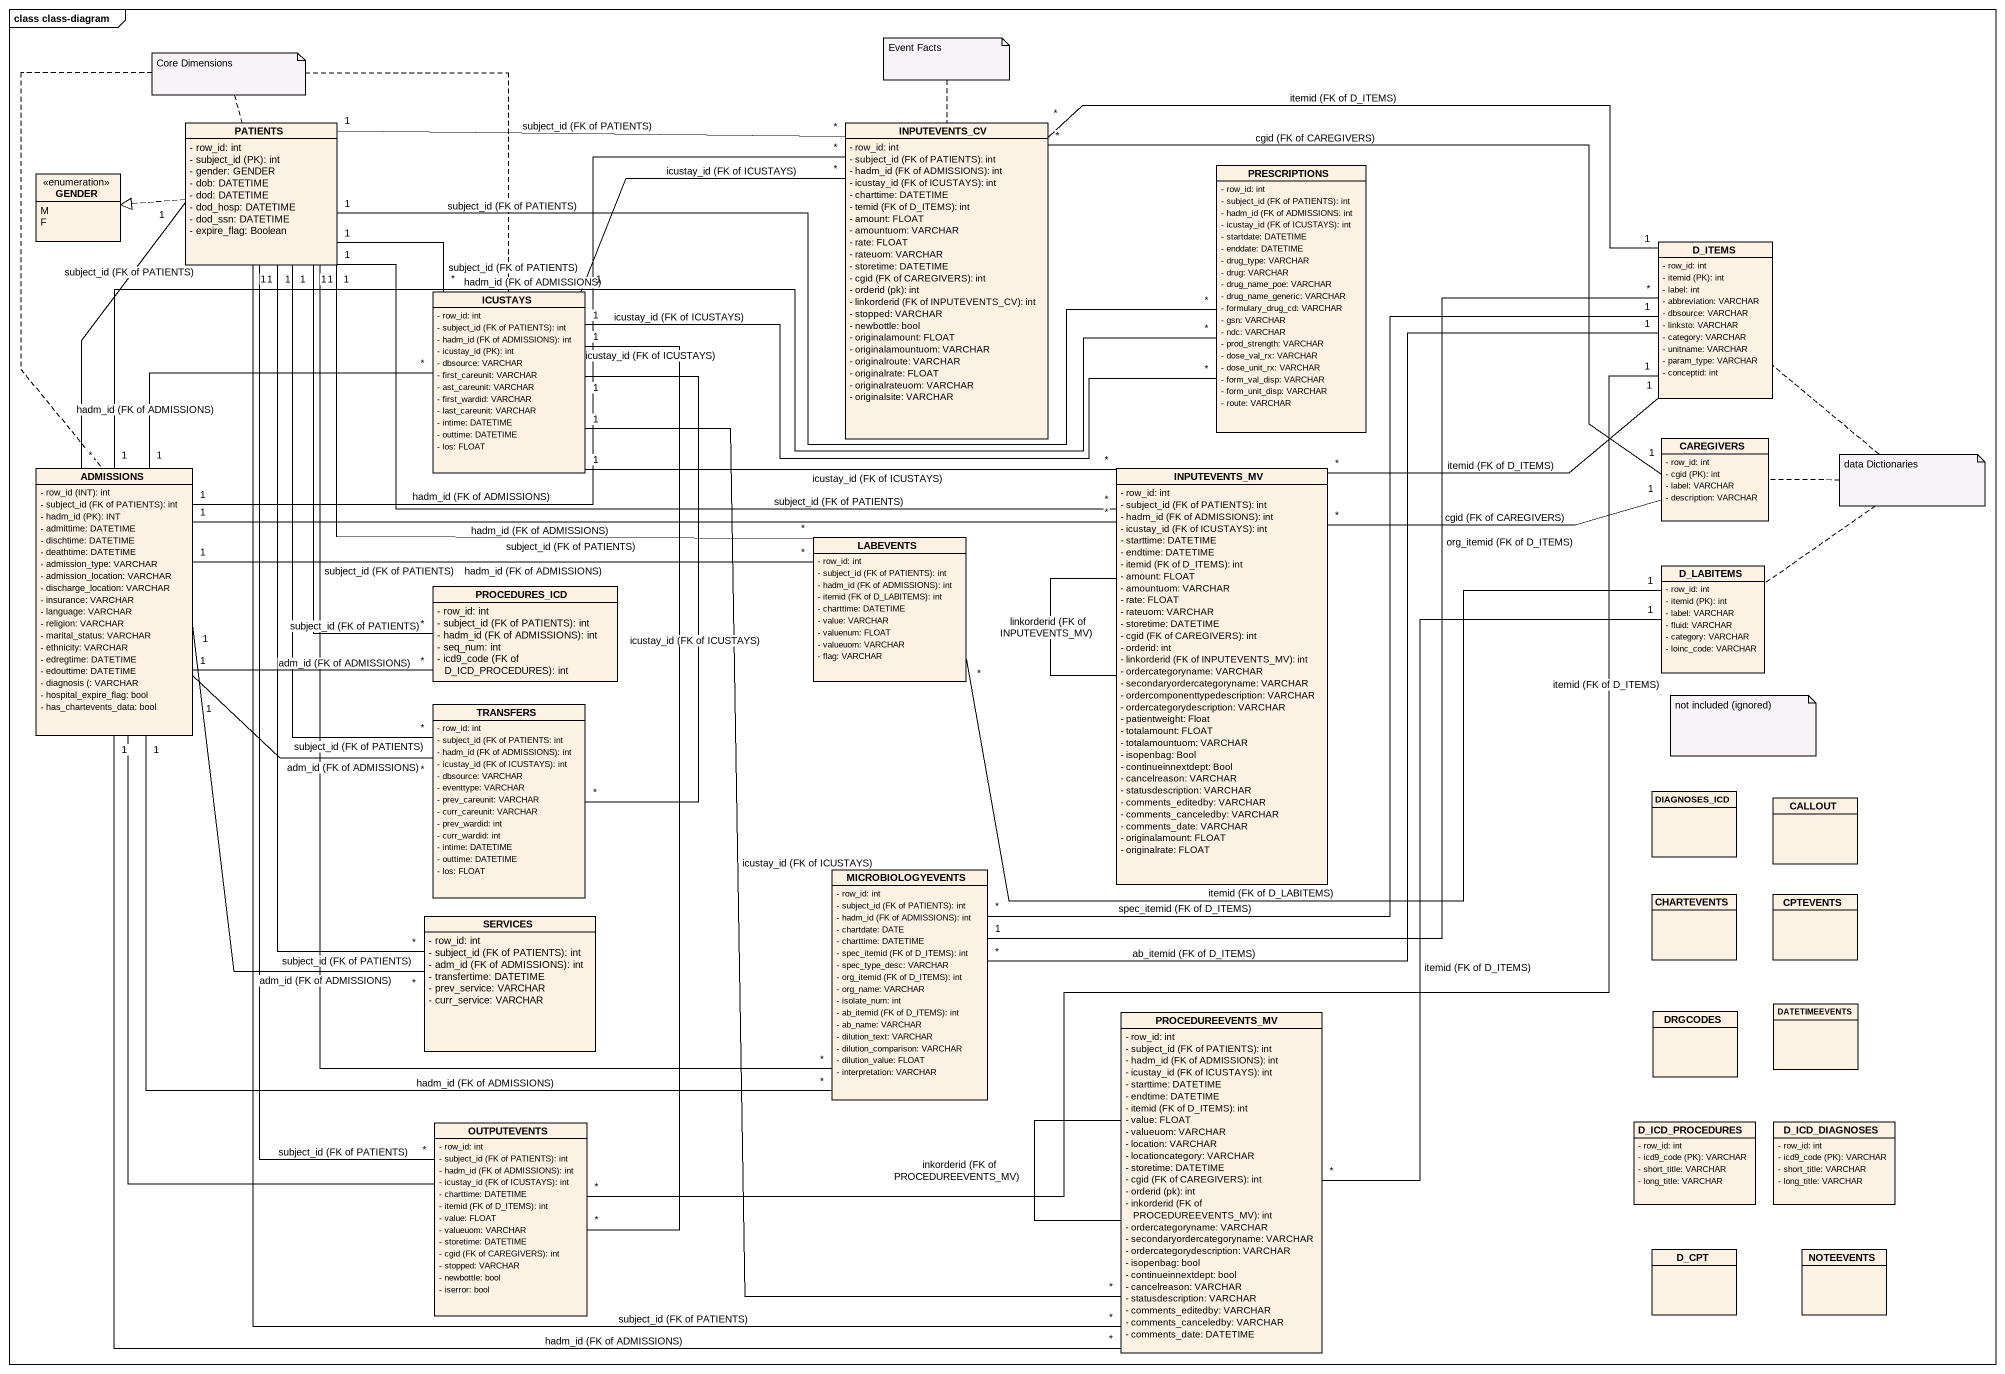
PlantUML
@startuml
mainframe class class-diagram
hide circle
hide empty members
skinparam classAttributeIconSize 0
class PATIENTS {
  - row_id: int
  {field} - subject_id (PK): int
  - gender: GENDER
  - dob: DATETIME
  - dod: DATETIME
  - dod_hosp: DATETIME
  - dod_ssn: DATETIME
  - expire_flag: Boolean
}
class INPUTEVENTS_CV {
  - row_id: int
  {field} - subject_id (FK of PATIENTS): int
  {field} - hadm_id (FK of ADMISSIONS): int
  {field} - icustay_id (FK of ICUSTAYS): int
  - charttime: DATETIME
  {field} - temid (FK of D_ITEMS): int
  - amount: FLOAT
  - amountuom: VARCHAR
  - rate: FLOAT
  - rateuom: VARCHAR
  - storetime: DATETIME
  {field} - cgid (FK of CAREGIVERS): int
  {field} - orderid (pk): int
  {field} - linkorderid (FK of INPUTEVENTS_CV): int
  - stopped: VARCHAR
  - newbottle: bool
  - originalamount: FLOAT
  - originalamountuom: VARCHAR
  - originalroute: VARCHAR
  - originalrate: FLOAT
  - originalrateuom: VARCHAR
  - originalsite: VARCHAR
}
enum GENDER {
  M
  F
}
class PRESCRIPTIONS {
  - row_id: int
  {field} - subject_id (FK of PATIENTS): int
  {field} - hadm_id (FK of ADMISSIONS: int
  {field} - icustay_id (FK of ICUSTAYS): int
  - startdate: DATETIME
  - enddate: DATETIME
  - drug_type: VARCHAR
  - drug: VARCHAR
  - drug_name_poe: VARCHAR
  - drug_name_generic: VARCHAR
  - formulary_drug_cd: VARCHAR
  - gsn: VARCHAR
  - ndc: VARCHAR
  - prod_strength: VARCHAR
  - dose_val_rx: VARCHAR
  - dose_unit_rx: VARCHAR
  - form_val_disp: VARCHAR
  - form_unit_disp: VARCHAR
  - route: VARCHAR
}
class D_ITEMS {
  - row_id: int
  {field} - itemid (PK): int
  - label: int
  - abbreviation: VARCHAR
  - dbsource: VARCHAR
  - linksto: VARCHAR
  - category: VARCHAR
  - unitname: VARCHAR
  - param_type: VARCHAR
  - conceptid: int
}
class ICUSTAYS {
  - row_id: int
  {field} - subject_id (FK of PATIENTS): int
  {field} - hadm_id (FK of ADMISSIONS): int
  {field} - icustay_id (PK): int
  - dbsource: VARCHAR
  - first_careunit: VARCHAR
  - ast_careunit: VARCHAR
  - first_wardid: VARCHAR
  - last_careunit: VARCHAR
  - intime: DATETIME
  - outtime: DATETIME
  - los: FLOAT
}
class CAREGIVERS {
  - row_id: int
  {field} - cgid (PK): int
  - label: VARCHAR
  - description: VARCHAR
}
class ADMISSIONS {
  {field} - row_id (INT): int
  {field} - subject_id (FK of PATIENTS): int
  {field} - hadm_id (PK): INT
  - admittime: DATETIME
  - dischtime: DATETIME
  - deathtime: DATETIME
  - admission_type: VARCHAR
  - admission_location: VARCHAR
  - discharge_location: VARCHAR
  - insurance: VARCHAR
  - language: VARCHAR
  - religion: VARCHAR
  - marital_status: VARCHAR
  - ethnicity: VARCHAR
  - edregtime: DATETIME
  - edouttime: DATETIME
  {field} - diagnosis (: VARCHAR
  - hospital_expire_flag: bool
  - has_chartevents_data: bool
}
class INPUTEVENTS_MV {
  - row_id: int
  {field} - subject_id (FK of PATIENTS): int
  {field} - hadm_id (FK of ADMISSIONS): int
  {field} - icustay_id (FK of ICUSTAYS): int
  - starttime: DATETIME
  - endtime: DATETIME
  {field} - itemid (FK of D_ITEMS): int
  - amount: FLOAT
  - amountuom: VARCHAR
  - rate: FLOAT
  - rateuom: VARCHAR
  - storetime: DATETIME
  {field} - cgid (FK of CAREGIVERS): int
  - orderid: int
  {field} - linkorderid (FK of INPUTEVENTS_MV): int
  - ordercategoryname: VARCHAR
  - secondaryordercategoryname: VARCHAR
  - ordercomponenttypedescription: VARCHAR
  - ordercategorydescription: VARCHAR
  - patientweight: Float
  - totalamount: FLOAT
  - totalamountuom: VARCHAR
  - isopenbag: Bool
  - continueinnextdept: Bool
  - cancelreason: VARCHAR
  - statusdescription: VARCHAR
  - comments_editedby: VARCHAR
  - comments_canceledby: VARCHAR
  - comments_date: VARCHAR
  - originalamount: FLOAT
  - originalrate: FLOAT
}
class LABEVENTS {
  - row_id: int
  {field} - subject_id (FK of PATIENTS): int
  {field} - hadm_id (FK of ADMISSIONS): int
  {field} - itemid (FK of D_LABITEMS): int
  - charttime: DATETIME
  - value: VARCHAR
  - valuenum: FLOAT
  - valueuom: VARCHAR
  - flag: VARCHAR
}
class D_LABITEMS {
  - row_id: int
  {field} - itemid (PK): int
  - label: VARCHAR
  - fluid: VARCHAR
  - category: VARCHAR
  - loinc_code: VARCHAR
}
class PROCEDURES_ICD {
  - row_id: int
  {field} - subject_id (FK of PATIENTS): int
  {field} - hadm_id (FK of ADMISSIONS): int
  - seq_num: int
  {field} - icd9_code (FK of D_ICD_PROCEDURES): int
}
class TRANSFERS {
  - row_id: int
  {field} - subject_id (FK of PATIENTS: int
  {field} - hadm_id (FK of ADMISSIONS): int
  {field} - icustay_id (FK of ICUSTAYS): int
  - dbsource: VARCHAR
  - eventtype: VARCHAR
  - prev_careunit: VARCHAR
  - curr_careunit: VARCHAR
  - prev_wardid: int
  - curr_wardid: int
  - intime: DATETIME
  - outtime: DATETIME
  - los: FLOAT
}
class DIAGNOSES_ICD
class CALLOUT
class MICROBIOLOGYEVENTS {
  - row_id: int
  {field} - subject_id (FK of PATIENTS): int
  {field} - hadm_id (FK of ADMISSIONS): int
  - chartdate: DATE
  - charttime: DATETIME
  {field} - spec_itemid (FK of D_ITEMS): int
  - spec_type_desc: VARCHAR
  {field} - org_itemid (FK of D_ITEMS): int
  - org_name: VARCHAR
  - isolate_num: int
  {field} - ab_itemid (FK of D_ITEMS): int
  - ab_name: VARCHAR
  - dilution_text: VARCHAR
  - dilution_comparison: VARCHAR
  - dilution_value: FLOAT
  - interpretation: VARCHAR
}
class CHARTEVENTS
class CPTEVENTS
class SERVICES {
  - row_id: int
  {field} - subject_id (FK of PATIENTS): int
  {field} - adm_id (FK of ADMISSIONS): int
  - transfertime: DATETIME
  - prev_service: VARCHAR
  - curr_service: VARCHAR
}
class PROCEDUREEVENTS_MV {
  - row_id: int
  {field} - subject_id (FK of PATIENTS): int
  {field} - hadm_id (FK of ADMISSIONS): int
  {field} - icustay_id (FK of ICUSTAYS): int
  - starttime: DATETIME
  - endtime: DATETIME
  {field} - itemid (FK of D_ITEMS): int
  - value: FLOAT
  - valueuom: VARCHAR
  - location: VARCHAR
  - locationcategory: VARCHAR
  - storetime: DATETIME
  {field} - cgid (FK of CAREGIVERS): int
  {field} - orderid (pk): int
  {field} - inkorderid (FK of PROCEDUREEVENTS_MV): int
  - ordercategoryname: VARCHAR
  - secondaryordercategoryname: VARCHAR
  - ordercategorydescription: VARCHAR
  - isopenbag: bool
  - continueinnextdept: bool
  - cancelreason: VARCHAR
  - statusdescription: VARCHAR
  - comments_editedby: VARCHAR
  - comments_canceledby: VARCHAR
  - comments_date: DATETIME
}
class DRGCODES
class DATETIMEEVENTS
class OUTPUTEVENTS {
  - row_id: int
  {field} - subject_id (FK of PATIENTS): int
  {field} - hadm_id (FK of ADMISSIONS): int
  {field} - icustay_id (FK of ICUSTAYS): int
  - charttime: DATETIME
  {field} - itemid (FK of D_ITEMS): int
  - value: FLOAT
  - valueuom: VARCHAR
  - storetime: DATETIME
  {field} - cgid (FK of CAREGIVERS): int
  - stopped: VARCHAR
  - newbottle: bool
  - iserror: bool
}
class D_ICD_PROCEDURES {
  - row_id: int
  {field} - icd9_code (PK): VARCHAR
  - short_title: VARCHAR
  - long_title: VARCHAR
}
class D_ICD_DIAGNOSES {
  - row_id: int
  {field} - icd9_code (PK): VARCHAR
  - short_title: VARCHAR
  - long_title: VARCHAR
}
class D_CPT
class NOTEEVENTS
PATIENTS "1" -right- "*" INPUTEVENTS_CV : subject_id (FK of PATIENTS)
PATIENTS .left.|> GENDER
PATIENTS "1" -- "*" ADMISSIONS : subject_id (FK of PATIENTS)
PATIENTS "1" -right- "*" INPUTEVENTS_MV : subject_id (FK of PATIENTS)
PATIENTS "1" -- "*" LABEVENTS : subject_id (FK of PATIENTS)
PRESCRIPTIONS "*" -left- "1" PATIENTS : subject_id (FK of PATIENTS)
PRESCRIPTIONS "*" -left- "1" ICUSTAYS : icustay_id (FK of ICUSTAYS)
PRESCRIPTIONS "*" -left- "1" ADMISSIONS : hadm_id (FK of ADMISSIONS)
D_ITEMS "1" -left- "*" INPUTEVENTS_CV : itemid (FK of D_ITEMS)
D_ITEMS "1" -- "*" INPUTEVENTS_MV : itemid (FK of D_ITEMS)
D_ITEMS "*" -- "1" MICROBIOLOGYEVENTS : org_itemid (FK of D_ITEMS)
D_ITEMS "1" -- "*" MICROBIOLOGYEVENTS : ab_itemid (FK of D_ITEMS)
ICUSTAYS "*" -up- "1" PATIENTS : subject_id (FK of PATIENTS)
ICUSTAYS "1" -right- "*" INPUTEVENTS_CV : icustay_id (FK of ICUSTAYS)
ICUSTAYS "*" -left- "1" ADMISSIONS : hadm_id (FK of ADMISSIONS)
ICUSTAYS "1" -right- "*" INPUTEVENTS_MV : icustay_id (FK of ICUSTAYS)
CAREGIVERS "1" -left- "*" INPUTEVENTS_CV : cgid (FK of CAREGIVERS)
CAREGIVERS "1" -left- "*" INPUTEVENTS_MV : cgid (FK of CAREGIVERS)
ADMISSIONS "1" -right- "*" INPUTEVENTS_CV : hadm_id (FK of ADMISSIONS)
ADMISSIONS "1" -right- "*" INPUTEVENTS_MV : hadm_id (FK of ADMISSIONS)
ADMISSIONS "1" -right- "*" LABEVENTS : hadm_id (FK of ADMISSIONS)
INPUTEVENTS_MV -- INPUTEVENTS_MV : linkorderid (FK of INPUTEVENTS_MV)
LABEVENTS "*" -right- "1" D_LABITEMS : itemid (FK of D_LABITEMS)
PROCEDURES_ICD "*" -up- "1" PATIENTS : subject_id (FK of PATIENTS)
PROCEDURES_ICD "*" -left- "1" ADMISSIONS : adm_id (FK of ADMISSIONS)
TRANSFERS "*" -up- "1" PATIENTS : subject_id (FK of PATIENTS)
TRANSFERS "*" -up- "1" ICUSTAYS : icustay_id (FK of ICUSTAYS)
TRANSFERS "*" -left- "1" ADMISSIONS : adm_id (FK of ADMISSIONS)
MICROBIOLOGYEVENTS "*" -up- "1" PATIENTS : subject_id (FK of PATIENTS)
MICROBIOLOGYEVENTS "*" -up- "1" D_ITEMS : spec_itemid (FK of D_ITEMS)
MICROBIOLOGYEVENTS "*" -left- "1" ADMISSIONS : hadm_id (FK of ADMISSIONS)
SERVICES "*" -up- "1" PATIENTS : subject_id (FK of PATIENTS)
SERVICES "*" -up- "1" ADMISSIONS : adm_id (FK of ADMISSIONS)
PROCEDUREEVENTS_MV "*" -up- "1" PATIENTS : subject_id (FK of PATIENTS)
PROCEDUREEVENTS_MV "*" -up- "1" ICUSTAYS : icustay_id (FK of ICUSTAYS)
PROCEDUREEVENTS_MV "*" -left- "1" ADMISSIONS : hadm_id (FK of ADMISSIONS)
PROCEDUREEVENTS_MV "*" -up- "1" D_LABITEMS : itemid (FK of D_ITEMS)
PROCEDUREEVENTS_MV -- PROCEDUREEVENTS_MV : inkorderid (FK of PROCEDUREEVENTS_MV)
OUTPUTEVENTS "*" -up- "1" PATIENTS : subject_id (FK of PATIENTS)
OUTPUTEVENTS "*" -up- "1" D_ITEMS : itemid (FK of D_ITEMS)
OUTPUTEVENTS "*" -up- "1" ICUSTAYS : icustay_id (FK of ICUSTAYS)
OUTPUTEVENTS -up- ADMISSIONS
note as N1
  Core Dimensions
end note
N1 .. PATIENTS
N1 .. ADMISSIONS
N1 .. ICUSTAYS
note top of INPUTEVENTS_CV : Event Facts
note as N3
  data Dictionaries
end note
N3 .. CAREGIVERS
N3 .. D_ITEMS
N3 .. D_LABITEMS
note as N4
  not included (ignored)
end note
@enduml
